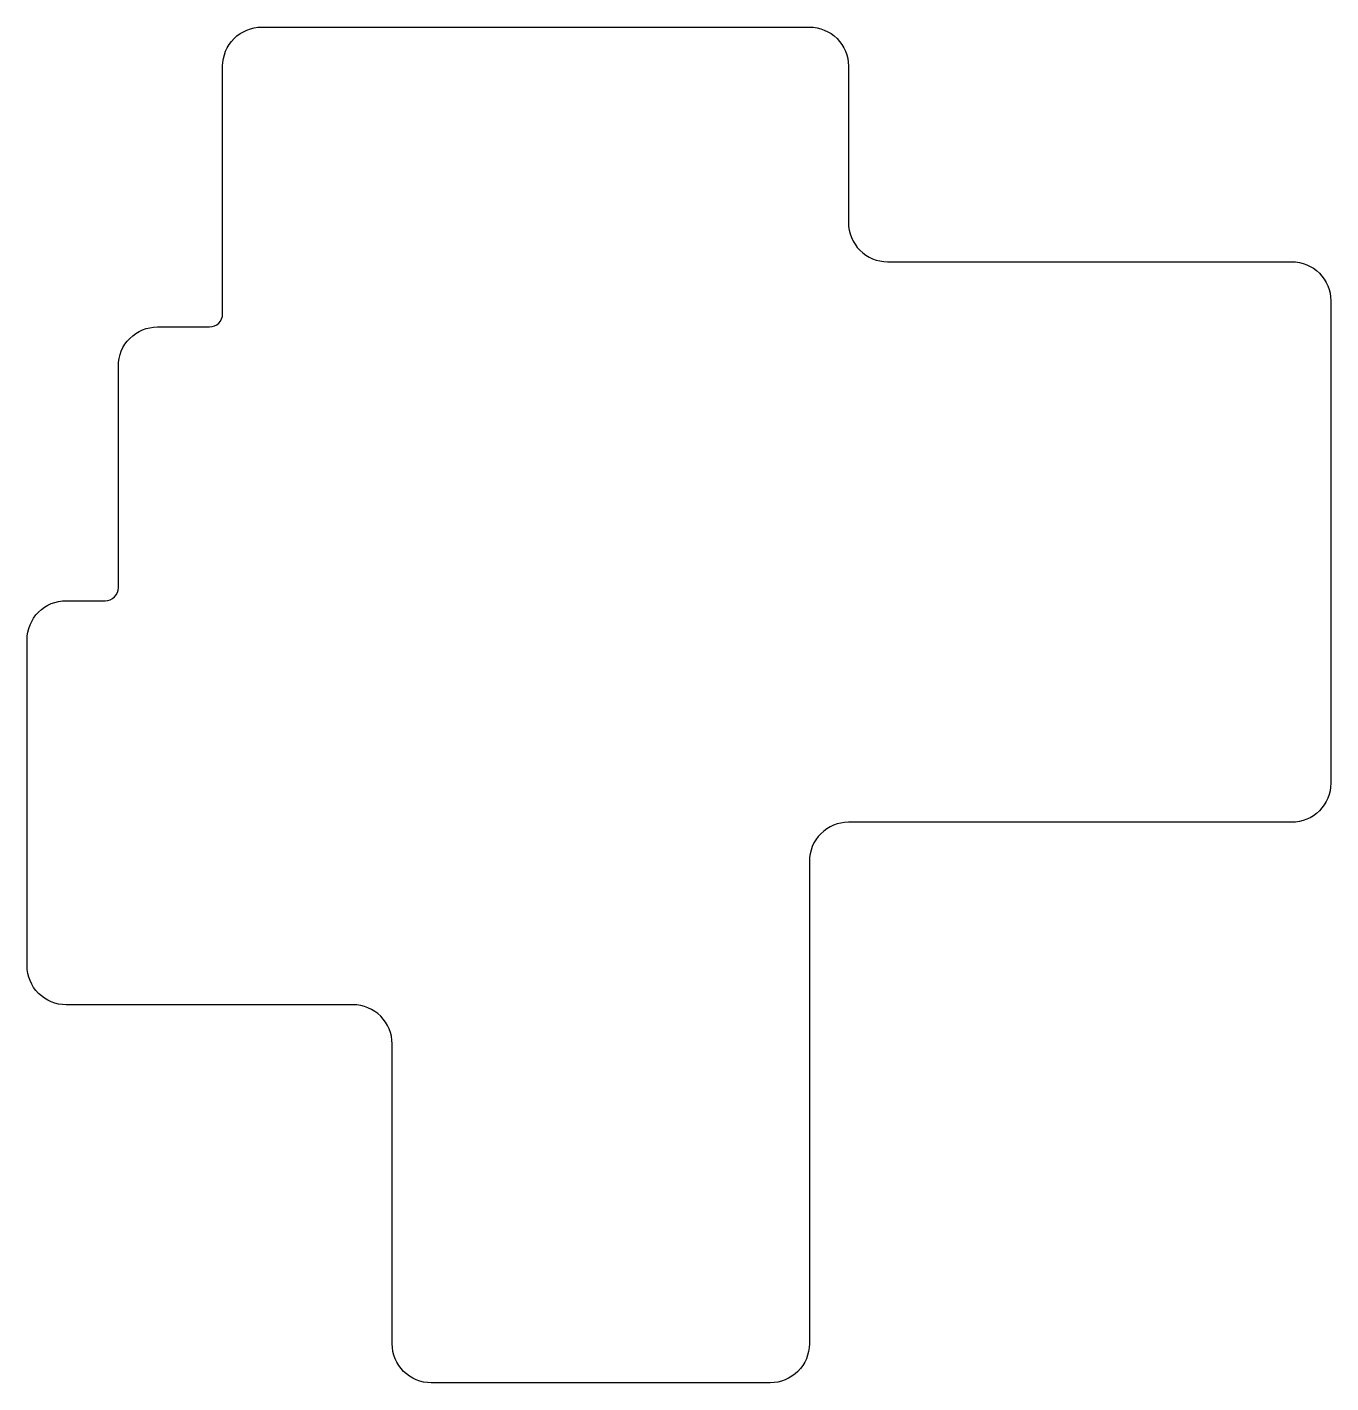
# Model space of a CAD drawing. Extents: x -61 to 66, y -77 to 55.
import ezdxf

# ---------------------------------------------------------------- set-up
doc = ezdxf.new("R2010")
doc.units = 0
doc.layers.get('0').update_dxf_attribs({"linetype": 'continuous'})

msp = doc.modelspace()

# ---------------------------------------------------------------- linework, layer by layer
at = {"color": 7}
msp.add_lwpolyline([(-37.66, 54.86), (15.68, 54.86, -0.414214), (19.49, 51.05), (19.49, 35.81, 0.414214), (23.3, 32), (62.67, 32, -0.414214), (66.48, 28.19), (66.48, -18.8, -0.414214), (62.67, -22.61), (19.49, -22.61, 0.414214), (15.68, -26.42), (15.68, -73.41, -0.414214), (11.87, -77.22), (-21.15, -77.22, -0.414214), (-24.96, -73.41), (-24.96, -44.2, 0.414214), (-28.77, -40.39), (-56.71, -40.39, -0.414214), (-60.52, -36.58), (-60.52, -4.83, -0.414214), (-56.71, -1.02), (-52.9, -1.02, 0.414214), (-51.63, 0.25), (-51.63, 21.84, -0.414214), (-47.82, 25.65), (-42.74, 25.65, 0.414214), (-41.47, 26.92), (-41.47, 51.05, -0.414214)], format="xyb", close=True, dxfattribs=at)

doc.saveas('drawing.dxf')
